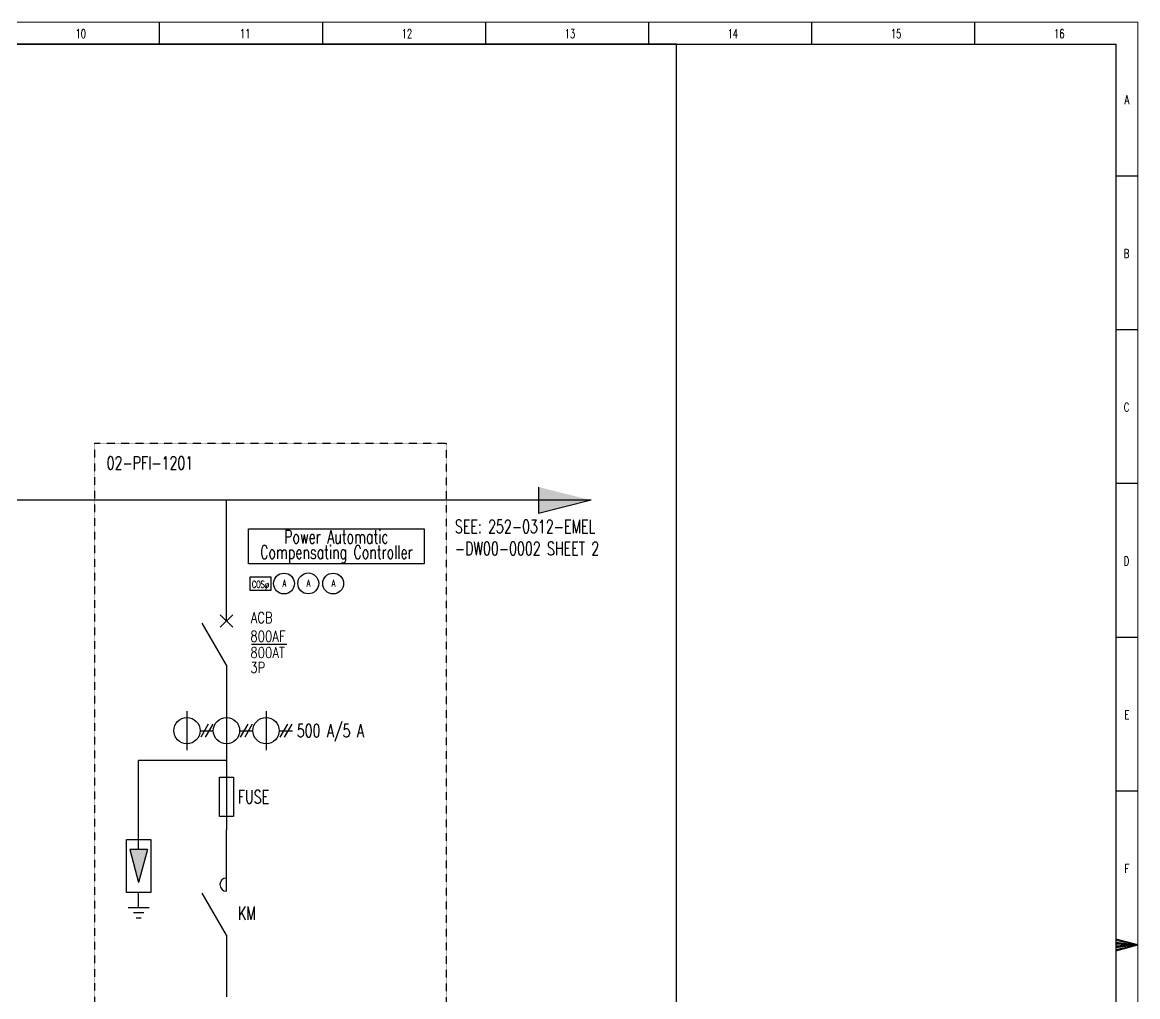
# Model space of a CAD drawing. Header units: millimetres. Extents: x 3292726 to 8935364, y 4222064 to 4817603.
# Drawn here: x 4734321 to 5093612, y 4502545 to 4816317 of the extents above; entities that cross this region are included whole.
import ezdxf
from ezdxf.enums import TextEntityAlignment as Align

# ---------------------------------------------------------------- set-up
doc = ezdxf.new("R2010")
doc.units = ezdxf.units.MM
doc.linetypes.add('JIS_02_0.7', pattern=[1.35, 0.75, -0.6])
for name, color, linetype in [('Default', 7, 'Continuous'), ('ELECTRICAL', 7, 'Continuous'), ('TEG BORDER', 7, 'Continuous')]:
    doc.layers.add(name, color=color, linetype=linetype)
doc.styles.add('HZTXT', font='simplexs.shx', dxfattribs={"width": 0.7, "bigfont": 'hztxt.shx'})
doc.styles.add('ROMANS', font='txt.shx', dxfattribs={"width": 0.85})
doc.styles.add('TEG BORDER', font='txt_qlt.shx', dxfattribs={"width": 0.7, "bigfont": 'hztxt.shx'})

# ---------------------------------------------------------------- blocks, each defined once
blk = doc.blocks.new('TEG BORDER A2')
for p, q in [((371.25, 420), (371.25, 415)), ((408.37, 420), (408.37, 415)), ((445.5, 420), (445.5, 415)), ((482.62, 420), (482.62, 415)), ((519.75, 420), (519.75, 415)), ((556.87, 420), (556.87, 415)), ((594, 385), (589, 385)), ((594, 350), (589, 350)), ((594, 315), (589, 315)), ((594, 280), (589, 280)), ((594, 245), (589, 245)), ((589, 210), (594, 210)), ((592.75, 210), (590.25, 210))]:
    blk.add_line(p, q)
at = {"linetype": 'Continuous'}
blk.add_line((489, 415), (5, 415), dxfattribs=at)
at = {"color": 5, "lineweight": 15}
blk.add_lwpolyline([(0, 420), (594, 420), (594, 0), (0, 0)], close=True, dxfattribs=at)
blk.add_lwpolyline([(5, 415), (589, 415), (589, 5), (5, 5)], close=True)
blk.add_lwpolyline([(594, 210), (589, 211.34), (589, 208.66), (594, 210), (589, 211), (589, 210.67), (594, 210), (589, 210.33), (589, 209.67), (594, 210), (589, 209.33), (589, 209), (594, 210)])
at = {"layer": 'TEG BORDER'}
blk.add_line((489, 116), (489, 415), dxfattribs=at)
at = {"char_height": 2, "width": 2, "style": 'TEG BORDER'}
for s, insert, attachment_point in [('\\pi2.2204e-016;10', (352.17, 418.41), 1), ('\\pi0.3;11', (389.3, 418.41), 1), ('\\pi2.2204e-016;12', (426.42, 418.41), 1), ('\\pi2.2204e-016;13', (463.55, 418.41), 1), ('\\pi-0.033333;14', (500.67, 418.41), 1), ('\\pi2.2204e-016;15', (537.8, 418.41), 1), ('\\pi0.033333;16', (574.92, 418.41), 1), ('A', (592.09, 403.39), 3), ('B', (592.09, 368.39), 3), ('C', (592.09, 333.39), 3), ('D', (592.09, 298.39), 3), ('E', (592.09, 263.39), 3), ('F', (592.09, 228.39), 3)]:
    blk.add_mtext(s, dxfattribs=dict(at, insert=insert, attachment_point=attachment_point))

msp = doc.modelspace()

# ---------------------------------------------------------------- hatches: boundary and pattern name
at = {"layer": 'ELECTRICAL'}
h = msp.add_hatch(color=256, dxfattribs=at)
h.dxf.hatch_style = 1
h.paths.add_polyline_path([(4917528, 4662427), (4900549, 4658183), (4900549, 4666672)])
h = msp.add_hatch(color=256, dxfattribs=at)
h.dxf.hatch_style = 1
h.paths.add_polyline_path([(4774624, 4549944), (4768965, 4549944), (4771795, 4539332)])

# ---------------------------------------------------------------- linework, layer by layer
at = {"lineweight": -3}
for p, q in [((4734321, 4662427), (4366822, 4662427)), ((4808189, 4616069), (4819584, 4616069))]:
    msp.add_line(p, q, dxfattribs=at)
at = {"color": 1, "linetype": 'JIS_02_0.7', "lineweight": -3, "ltscale": 20}
msp.add_lwpolyline([(4870837, 4680821), (4870837, 4426141), (4757646, 4426141), (4757646, 4680821)], close=True, dxfattribs=at)
at = {"layer": 'Default', "color": 7, "linetype": 'Continuous', "lineweight": -3}
for p, q in [((4807742, 4633311), (4807742, 4637792)), ((4808625, 4637749), (4814368, 4637749)), ((4814368, 4633311), (4808625, 4633311))]:
    msp.add_line(p, q, dxfattribs=at)
msp.add_lwpolyline([(4814336, 4633311), (4807769, 4633311), (4807769, 4637749), (4814336, 4637749)], close=True, dxfattribs=at)
for centre in [(4818623, 4635582), (4826432, 4635635), (4834450, 4635582)]:
    msp.add_circle(centre, 3358, dxfattribs=at)
at = {"layer": 'ELECTRICAL'}
for p, q in [((4900549, 4666672), (4900549, 4658183)), ((4917528, 4662427), (4734321, 4662427)), ((4800092, 4623504), (4800092, 4662427)), ((4917528, 4662427), (4900549, 4658183)), ((4798091, 4621503), (4802093, 4625505)), ((4802093, 4621503), (4798091, 4625505)), ((4800092, 4609355), (4792311, 4622833)), ((4800092, 4609355), (4800092, 4578627)), ((4771795, 4556311), (4771795, 4578627)), ((4800092, 4578627), (4771795, 4578627)), ((4800092, 4578627), (4800092, 4556311)), ((4771795, 4549944), (4771795, 4556311)), ((4800092, 4536502), (4800092, 4556311)), ((4774624, 4549944), (4768965, 4549944)), ((4768965, 4549944), (4771795, 4539332)), ((4774624, 4549944), (4771795, 4539332)), ((4771795, 4531196), (4771795, 4536148)), ((4800092, 4522353), (4792311, 4535832)), ((4775190, 4531196), (4768399, 4531196)), ((4773493, 4529499), (4770097, 4529499)), ((4772644, 4527801), (4770946, 4527801)), ((4800092, 4522353), (4800092, 4502545))]:
    msp.add_line(p, q, dxfattribs=at)
at = {"layer": 'ELECTRICAL', "ltscale": 2}
for p, q in [((4787358, 4594526), (4787358, 4581893)), ((4800092, 4594526), (4800092, 4581893)), ((4812826, 4594526), (4812826, 4581893)), ((4791603, 4588209), (4795848, 4588209)), ((4794231, 4590310), (4791805, 4586109)), ((4795646, 4590310), (4793220, 4586109)), ((4804337, 4588209), (4808582, 4588209)), ((4806965, 4590310), (4804539, 4586109)), ((4808380, 4590310), (4805954, 4586109)), ((4817071, 4588209), (4821316, 4588209)), ((4819699, 4590310), (4817273, 4586109)), ((4821114, 4590310), (4818688, 4586109))]:
    msp.add_line(p, q, dxfattribs=at)
at = {"layer": 'ELECTRICAL'}
for points in [[(4807218, 4653247), (4863813, 4653247), (4863813, 4641928), (4807218, 4641928)], [(4802356, 4573289), (4802356, 4560555), (4797829, 4560555), (4797829, 4573289)], [(4775686, 4553127), (4775686, 4536148), (4767904, 4536148), (4767904, 4553127)]]:
    msp.add_lwpolyline(points, close=True, dxfattribs=at)
at = {"layer": 'ELECTRICAL', "ltscale": 2}
for centre in [(4787358, 4588209), (4800092, 4588209), (4812826, 4588209)]:
    msp.add_circle(centre, 4245, dxfattribs=at)
at = {"layer": 'ELECTRICAL'}
msp.add_arc((4800092, 4538625), 2122, 90, 270, dxfattribs=at)

# ---------------------------------------------------------------- block references
at = {"xscale": 1414.88734581748, "yscale": 1414.88734581748, "zscale": 1414.88734581748}
msp.add_blockref('TEG BORDER A2', (4253169, 4222064), dxfattribs=at)

# ---------------------------------------------------------------- texts
at = {"lineweight": -3, "style": 'ROMANS', "width": 0.8}
for s, p in [('ACB', (4807908, 4622879)), ('800AF', (4807782, 4616869)), ('800AT', (4807797, 4611628)), ('3P', (4807770, 4606846))]:
    msp.add_text(s, height=3442.7, dxfattribs=at).set_placement(p)
at = {"layer": 'Default', "color": 7, "lineweight": -3, "style": 'HZTXT', "width": 0.7}
for s, p in [('COSφ', (4808280, 4634238)), ('A', (4818144, 4634593)), ('A', (4825953, 4634646)), ('A', (4833972, 4634593))]:
    msp.add_text(s, height=2184, dxfattribs=at).set_placement(p)
at = {"layer": 'ELECTRICAL', "style": 'HZTXT', "width": 0.7}
for s, height, p in [('02-PFI-1201', 4244.66, (4761485, 4674416)), ('SEE: 252-0312-EMEL', 4244.66, (4873667, 4653938)), ('-DW00-0002 SHEET 2', 4244.66, (4873667, 4646863)), ('500 A/5 A', 4244.7, (4822731, 4588209)), ('FUSE', 4244.7, (4803771, 4566922)), ('KM', 4244.7, (4803771, 4529428))]:
    msp.add_text(s, height=height, dxfattribs=at).set_placement(p, align=Align.MIDDLE_LEFT)
at = {"layer": 'ELECTRICAL', "lineweight": 20, "style": 'HZTXT', "width": 0.7}
for s, p in [('Power Automatic', (4835465, 4650642)), ('Compensating Controller', (4835516, 4645701))]:
    msp.add_text(s, height=4244.66, dxfattribs=at).set_placement(p, align=Align.MIDDLE_CENTER)

doc.saveas('drawing.dxf')
